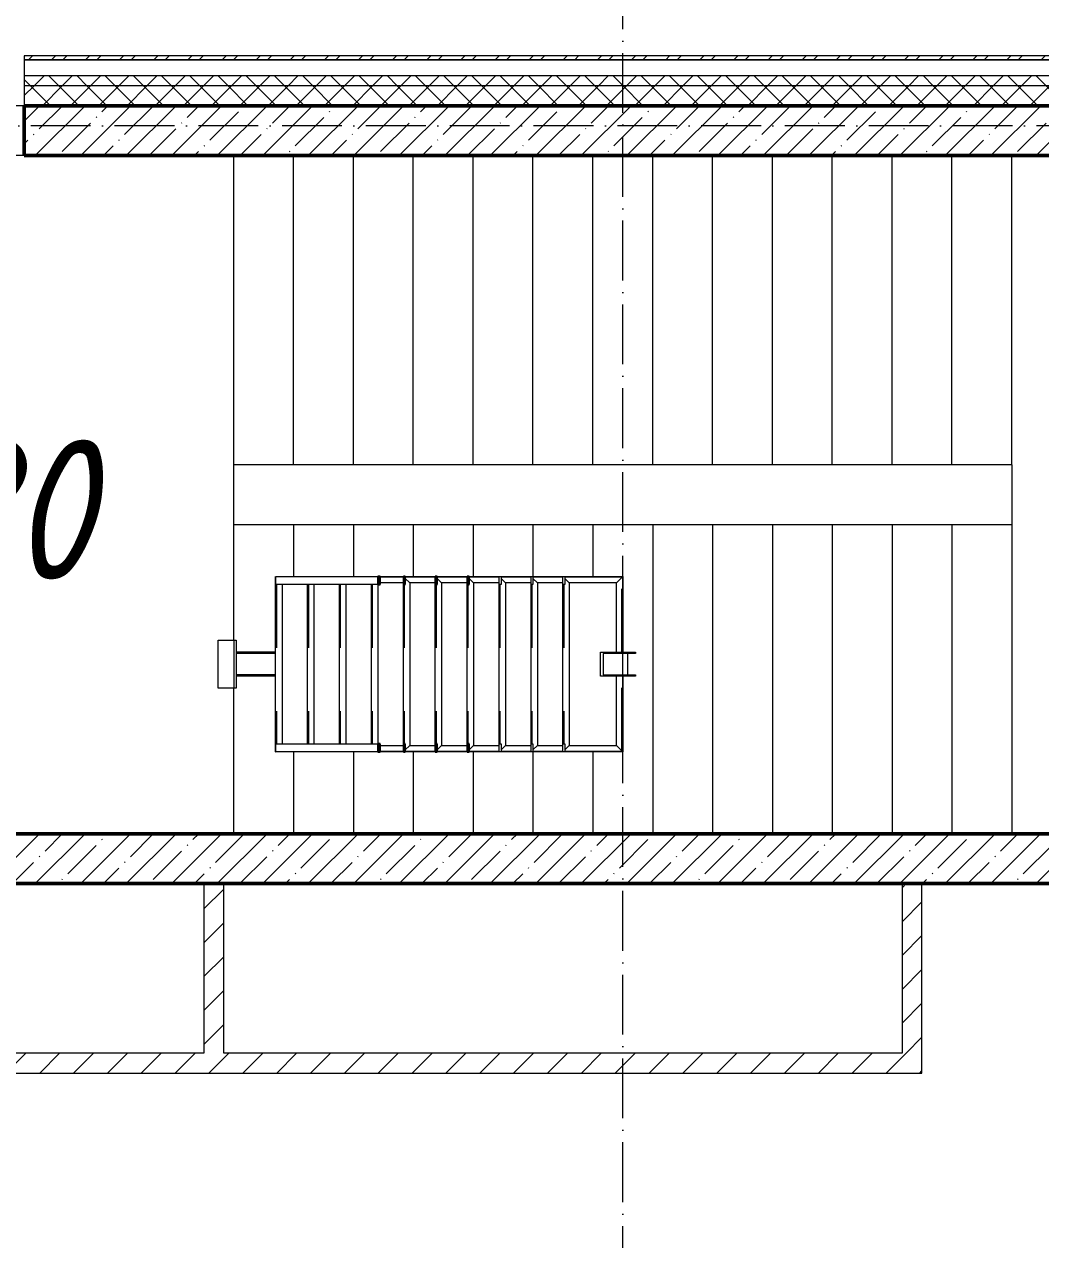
# Model space of a CAD drawing. Header units: millimetres. Extents: x -12989 to 629078, y -109036 to 555275.
# Drawn here: x 618010 to 623105, y -10520 to -4426 of the extents above; entities that cross this region are included whole.
import ezdxf

# ---------------------------------------------------------------- set-up
doc = ezdxf.new("R2010")
doc.units = ezdxf.units.MM
doc.linetypes.add('50_200_ШТРИХ_1Т_ш5_п1_п1_', pattern=[700, 500, -100, 0, -100])
doc.linetypes.add('Штрих', pattern=[635, 317.5, -317.5])
for name, color, linetype, lineweight in [('A-FLOR-____-OTLN', 7, 'Continuous', 9), ('A-GENM-____-HDLN', 7, 'Штрих', 9), ('A-GENM-____-MCUT', 7, 'Continuous', 25), ('A-GENM-____-OTLN', 7, 'Continuous', 9), ('A-WALL-____-MCUT', 7, 'Continuous', 13), ('A-WALL-____-MCUT-1', 7, 'Continuous', 9), ('A-WALL-____-MCUT-2', 7, 'Continuous', 50), ('A-WALL-____-OTLN', 7, 'Continuous', 9), ('A-WALL-____-PATT-1', 7, 'Continuous', 9), ('A-WALL-FNSH-MCUT-1', 7, 'Continuous', 9), ('S-GRID-____-OTLN-1', 7, '50_200_ШТРИХ_1Т_ш5_п1_п1_', 9), ('S-STRS-____-OTLN-1', 7, 'Continuous', 9), ('Марки помещений', 7, 'Continuous', 9)]:
    doc.layers.add(name, color=color, linetype=linetype, lineweight=lineweight)
doc.styles.add('ISOCPEUR_I_2', font='isocpeui.ttf', dxfattribs={"width": 0.85, "height": 2.3})
pattern_1 = [(45, (523510.01, -90515.61), (-70.71068, 70.71068), []), (135, (523510.01, -90515.61), (-70.71068, -70.71068), [])]
pattern_2 = [(45, (523510.01, -90515.61), (-84.85281, 84.85281), [])]
pattern_3 = [(45, (523510, -90515.61), (-114.04925, 114.04925), []), (45, (523624.06, -90515.61), (-114.04925, 114.04925), [201.612, -40.322, 3.353, -36.97])]

# ---------------------------------------------------------------- blocks, each defined once
blk = doc.blocks.new('ОМ_Труба_ГОСТ 8639-82 - ОМ_Труба_ГОСТ 8639-82-26350154-АР1_План отверстий 3 этажа в осях 1-64_Ю-ЯЯ')
at = {"layer": 'A-GENM-____-OTLN'}
for p, q in [((9439.1, 57971), (9439.1, 58091)), ((9439.1, 58091), (9614.1, 58091)), ((9614.1, 58085), (9451.2, 58085)), ((9451.2, 58085), (9451.2, 57977)), ((9574, 58085), (9574, 57977)), ((9614.1, 58091), (9614.1, 58085)), ((9614.1, 57971), (9439.1, 57971)), ((9451.2, 57977), (9614.1, 57977)), ((9614.1, 57977), (9614.1, 57971))]:
    blk.add_line(p, q, dxfattribs=at)
blk = doc.blocks.new('ОМ_Уголок_ГОСТ 8509-93 - ОМ_Уголок_ГОСТ 8509-93-26349651-АР1_План отверстий 3 этажа в осях 1-64_Ю-ЯЯ')
at = {"layer": 'A-GENM-____-HDLN'}
for p, q in [((4, -4), (380, -4)), ((500, -4), (876, -4))]:
    blk.add_line(p, q, dxfattribs=at)
at = {"layer": 'A-GENM-____-OTLN'}
for p, q in [((380, 0), (0, 0)), ((32, -32), (0, 0)), ((32, -32), (380, -32)), ((880, 0), (500, 0)), ((500, -32), (848, -32)), ((880, 0), (848, -32))]:
    blk.add_line(p, q, dxfattribs=at)
blk = doc.blocks.new('ОМ_Уголок_ГОСТ 8509-93 - ОМ_Уголок_ГОСТ 8509-93-V149-АР1_План отверстий 3 этажа в осях 1-64_Ю-ЯЯ')
at = {"layer": 'A-GENM-____-HDLN'}
blk.add_line((40, -4), (840, -4), dxfattribs=at)
at = {"layer": 'A-GENM-____-OTLN'}
for p, q in [((32, -32), (10, -10)), ((32, -32), (848, -32)), ((840, 0), (40, 0)), ((870, -10), (848, -32))]:
    blk.add_line(p, q, dxfattribs=at)
blk = doc.blocks.new('ОМ_Уголок_ГОСТ 8509-93 - ОМ_Уголок_ГОСТ 8509-93-19082047-АР1_План отверстий 3 этажа в осях 1-64_Ю-ЯЯ')
at = {"layer": 'A-GENM-____-HDLN'}
blk.add_line((10, -4), (296, -4), dxfattribs=at)
at = {"layer": 'A-GENM-____-OTLN'}
for p, q in [((300, 0), (10, 0)), ((32, -32), (10, -10)), ((32, -32), (268, -32)), ((300, 0), (268, -32))]:
    blk.add_line(p, q, dxfattribs=at)
blk = doc.blocks.new('ОМ_Уголок_ГОСТ 8509-93 - ОМ_Уголок_ГОСТ 8509-93-V150-АР1_План отверстий 3 этажа в осях 1-64_Ю-ЯЯ')
at = {"layer": 'A-GENM-____-HDLN'}
blk.add_line((4, -4), (290, -4), dxfattribs=at)
at = {"layer": 'A-GENM-____-OTLN'}
for p, q in [((290, 0), (0, 0)), ((32, -32), (0, 0)), ((32, -32), (268, -32)), ((290, -10), (268, -32))]:
    blk.add_line(p, q, dxfattribs=at)
blk = doc.blocks.new('ОМ_Уголок_ГОСТ 8509-93 - ОМ_Уголок_ГОСТ 8509-93-V151-АР1_План отверстий 3 этажа в осях 1-64_Ю-ЯЯ')
at = {"layer": 'A-GENM-____-HDLN'}
blk.add_line((10, -4), (160, -4), dxfattribs=at)
at = {"layer": 'A-GENM-____-OTLN'}
for p, q in [((160, 0), (10, 0)), ((32, -32), (10, -10)), ((32, -32), (160, -32))]:
    blk.add_line(p, q, dxfattribs=at)
blk = doc.blocks.new('ОМ_Уголок_ГОСТ 8509-93 - ОМ_Уголок_ГОСТ 8509-93-V152-АР1_План отверстий 3 этажа в осях 1-64_Ю-ЯЯ')
at = {"layer": 'A-GENM-____-HDLN'}
blk.add_line((140, -4), (290, -4), dxfattribs=at)
at = {"layer": 'A-GENM-____-OTLN'}
for p, q in [((290, 0), (140, 0)), ((140, -32), (268, -32)), ((290, -10), (268, -32))]:
    blk.add_line(p, q, dxfattribs=at)
blk = doc.blocks.new('ОМ_Уголок_ГОСТ 8509-93 - ОМ_Уголок_ГОСТ 8509-93-V153-АР1_План отверстий 3 этажа в осях 1-64_Ю-ЯЯ')
at = {"layer": 'A-GENM-____-HDLN'}
blk.add_line((40, -4), (840, -4), dxfattribs=at)
at = {"layer": 'A-GENM-____-OTLN'}
for p, q in [((840, 0), (40, 0)), ((40, -32), (840, -32))]:
    blk.add_line(p, q, dxfattribs=at)
blk = doc.blocks.new('ОМ_Уголок_ГОСТ 8509-93 - ОМ_Уголок_ГОСТ 8509-93-V154-АР1_План отверстий 3 этажа в осях 1-64_Ю-ЯЯ')
at = {"layer": 'A-GENM-____-HDLN'}
blk.add_line((44.3, -4), (160, -4), dxfattribs=at)
at = {"layer": 'A-GENM-____-OTLN'}
for p, q in [((160, 0), (44.3, 0)), ((44.3, -32), (160, -32))]:
    blk.add_line(p, q, dxfattribs=at)
blk = doc.blocks.new('ОМ_Уголок_ГОСТ 8509-93 - ОМ_Уголок_ГОСТ 8509-93-V155-АР1_План отверстий 3 этажа в осях 1-64_Ю-ЯЯ')
at = {"layer": 'A-GENM-____-HDLN'}
blk.add_line((140, -4), (255.7, -4), dxfattribs=at)
at = {"layer": 'A-GENM-____-OTLN'}
for p, q in [((255.7, 0), (140, 0)), ((140, -32), (255.7, -32))]:
    blk.add_line(p, q, dxfattribs=at)
blk = doc.blocks.new('ОМ_Уголок_ГОСТ 8509-93 - ОМ_Уголок_ГОСТ 8509-93-V156-АР1_План отверстий 3 этажа в осях 1-64_Ю-ЯЯ')
at = {"layer": 'A-GENM-____-HDLN'}
blk.add_line((40, -4), (840, -4), dxfattribs=at)
at = {"layer": 'A-GENM-____-OTLN'}
for p, q in [((880, 0), (0, 0)), ((1.3, -1.3), (0, 0)), ((40, -32), (840, -32)), ((880, 0), (878.7, -1.3))]:
    blk.add_line(p, q, dxfattribs=at)
blk = doc.blocks.new('ОМ_Труба_ГОСТ 8639-82 - ОМ_Труба_ГОСТ 8639-82-26527904-АР1_План отверстий 3 этажа в осях 1-64_Ю-ЯЯ')
at = {"layer": 'A-GENM-____-HDLN'}
for p, q in [((7810, 58085), (7611.5, 58085)), ((7810, 57977), (7611.5, 57977))]:
    blk.add_line(p, q, dxfattribs=at)
at = {"layer": 'A-GENM-____-OTLN'}
for p, q in [((7810, 58091), (7611.5, 58091)), ((7810, 57971), (7611.5, 57971))]:
    blk.add_line(p, q, dxfattribs=at)
blk = doc.blocks.new('ОМ_Уголок_ГОСТ 8510-86 - ОМ_Уголок_ГОСТ 8510-86-19082066-АР1_План отверстий 3 этажа в осях 1-64_Ю-ЯЯ')
at = {"layer": 'A-GENM-____-OTLN'}
for p, q in [((0, 0), (0, -90)), ((240, 0), (0, 0)), ((0, -10), (240, -10)), ((240, -90), (240, 0)), ((0, -90), (240, -90))]:
    blk.add_line(p, q, dxfattribs=at)
blk = doc.blocks.new('ОМ_Полоса_Трапеция прямоугольная_Прокат_ГОСТ 103-2006 - ОМ_Полоса_Трапеция прямоугольная_Прокат_ГОСТ 103-2006-19082130-АР1_План отверстий 3 этажа в осях 1-64_Ю-ЯЯ')
at = {"layer": 'A-GENM-____-OTLN'}
for p, q in [((9250, 58471), (9260, 58471)), ((9250, 58431), (9250, 58471)), ((9260, 58471), (9260, 58431)), ((9260, 58431), (9250, 58431))]:
    blk.add_line(p, q, dxfattribs=at)
blk = doc.blocks.new('ОМ_Полоса_Трапеция прямоугольная_Прокат_ГОСТ 103-2006 - ОМ_Полоса_Трапеция прямоугольная_Прокат_ГОСТ 103-2006-V157-АР1_План отверстий 3 этажа в осях 1-64_Ю-ЯЯ')
at = {"layer": 'A-GENM-____-MCUT'}
for p, q in [((8780, 58471), (8770, 58471)), ((8770, 58471), (8770, 58431)), ((8780, 58431), (8780, 58471)), ((8770, 58431), (8780, 58431))]:
    blk.add_line(p, q, dxfattribs=at)
blk = doc.blocks.new('ОМ_Полоса_Трапеция прямоугольная_Прокат_ГОСТ 103-2006 - ОМ_Полоса_Трапеция прямоугольная_Прокат_ГОСТ 103-2006-V158-АР1_План отверстий 3 этажа в осях 1-64_Ю-ЯЯ')
at = {"layer": 'A-GENM-____-MCUT'}
for p, q in [((8620, 58471), (8610, 58471)), ((8610, 58471), (8610, 58431)), ((8620, 58431), (8620, 58471)), ((8610, 58431), (8620, 58431))]:
    blk.add_line(p, q, dxfattribs=at)
blk = doc.blocks.new('ОМ_Полоса_Трапеция прямоугольная_Прокат_ГОСТ 103-2006 - ОМ_Полоса_Трапеция прямоугольная_Прокат_ГОСТ 103-2006-V159-АР1_План отверстий 3 этажа в осях 1-64_Ю-ЯЯ')
at = {"layer": 'A-GENM-____-MCUT'}
for p, q in [((8460, 58471), (8450, 58471)), ((8450, 58471), (8450, 58431)), ((8460, 58431), (8460, 58471)), ((8450, 58431), (8460, 58431))]:
    blk.add_line(p, q, dxfattribs=at)
blk = doc.blocks.new('ОМ_Полоса_Прокат_ГОСТ 103-2006 - ОМ_Полоса_Прокат_ГОСТ 103-2006-20723456-АР1_План отверстий 3 этажа в осях 1-64_Ю-ЯЯ')
at = {"layer": 'A-GENM-____-MCUT'}
for p, q in [((8334.3, 58471), (8322.8, 58471)), ((8322.8, 58471), (8322.8, 58431)), ((8334.3, 58431), (8334.3, 58471)), ((8322.8, 58431), (8334.3, 58431))]:
    blk.add_line(p, q, dxfattribs=at)
at = {"layer": 'A-GENM-____-OTLN'}
for p, q in [((7811.3, 58431), (7811.3, 58471)), ((7811.3, 58471), (8322.8, 58471)), ((8322.8, 58431), (7811.3, 58431))]:
    blk.add_line(p, q, dxfattribs=at)
blk = doc.blocks.new('ОМ_Полоса_Трапеция прямоугольная_Прокат_ГОСТ 103-2006 - ОМ_Полоса_Трапеция прямоугольная_Прокат_ГОСТ 103-2006-19082170-АР1_План отверстий 3 этажа в осях 1-64_Ю-ЯЯ')
at = {"layer": 'A-GENM-____-OTLN'}
for p, q in [((9250, 57631), (9260, 57631)), ((9250, 57591), (9250, 57631)), ((9260, 57591), (9250, 57591)), ((9260, 57631), (9260, 57591))]:
    blk.add_line(p, q, dxfattribs=at)
blk = doc.blocks.new('ОМ_Полоса_Трапеция прямоугольная_Прокат_ГОСТ 103-2006 - ОМ_Полоса_Трапеция прямоугольная_Прокат_ГОСТ 103-2006-V160-АР1_План отверстий 3 этажа в осях 1-64_Ю-ЯЯ')
at = {"layer": 'A-GENM-____-MCUT'}
for p, q in [((8780, 57631), (8770, 57631)), ((8770, 57631), (8770, 57591)), ((8770, 57591), (8780, 57591)), ((8780, 57591), (8780, 57631))]:
    blk.add_line(p, q, dxfattribs=at)
blk = doc.blocks.new('ОМ_Полоса_Трапеция прямоугольная_Прокат_ГОСТ 103-2006 - ОМ_Полоса_Трапеция прямоугольная_Прокат_ГОСТ 103-2006-V161-АР1_План отверстий 3 этажа в осях 1-64_Ю-ЯЯ')
at = {"layer": 'A-GENM-____-MCUT'}
for p, q in [((8620, 57631), (8610, 57631)), ((8610, 57631), (8610, 57591)), ((8610, 57591), (8620, 57591)), ((8620, 57591), (8620, 57631))]:
    blk.add_line(p, q, dxfattribs=at)
blk = doc.blocks.new('ОМ_Полоса_Трапеция прямоугольная_Прокат_ГОСТ 103-2006 - ОМ_Полоса_Трапеция прямоугольная_Прокат_ГОСТ 103-2006-V162-АР1_План отверстий 3 этажа в осях 1-64_Ю-ЯЯ')
at = {"layer": 'A-GENM-____-MCUT'}
for p, q in [((8460, 57631), (8450, 57631)), ((8450, 57631), (8450, 57591)), ((8450, 57591), (8460, 57591)), ((8460, 57591), (8460, 57631))]:
    blk.add_line(p, q, dxfattribs=at)
blk = doc.blocks.new('ОМ_Полоса_Прокат_ГОСТ 103-2006 - ОМ_Полоса_Прокат_ГОСТ 103-2006-20723498-АР1_План отверстий 3 этажа в осях 1-64_Ю-ЯЯ')
at = {"layer": 'A-GENM-____-MCUT'}
for p, q in [((8334.3, 57631), (8322.8, 57631)), ((8322.8, 57631), (8322.8, 57591)), ((8322.8, 57591), (8334.3, 57591)), ((8334.3, 57591), (8334.3, 57631))]:
    blk.add_line(p, q, dxfattribs=at)
at = {"layer": 'A-GENM-____-OTLN'}
for p, q in [((7811.3, 57591), (7811.3, 57631)), ((7811.3, 57631), (8322.8, 57631)), ((8322.8, 57591), (7811.3, 57591))]:
    blk.add_line(p, q, dxfattribs=at)
blk = doc.blocks.new('3эт')
at = {"layer": 'S-GRID-____-OTLN-1', "color": 251, "ltscale": 0.6, "true_color": 0x636466}
for p, q in [((381270.7, -37346.8), (381270.7, 4029.4)), ((387845.1, -1282.4), (279101.9, -1282.4)), ((279101.9, -4832.4), (387845.1, -4832.4))]:
    blk.add_line(p, q, dxfattribs=at)

msp = doc.modelspace()

# ---------------------------------------------------------------- hatches: boundary and pattern name
at = {"layer": 'A-WALL-____-PATT-1'}
h = msp.add_hatch(dxfattribs=at)
h.set_pattern_fill('FP_6', color=256, style=0, pattern_type=2)
h.set_pattern_definition([(45, (523510.01, -90515.61), (-85.53659, 85.53659), []), (45, (523567.03, -90515.61), (-85.53659, 85.53659), [])])
h.paths.add_polyline_path([(624990.0077, -4604.5723), (625010.0077, -4604.5723), (625010.0077, -4584.5723), (618010.0077, -4584.5723), (618010.0077, -4604.5723), (622473.9818, -4604.5723)], flags=0)
h.paths.add_polyline_path([(617010.0077, -4604.5723), (617010.0077, -4584.5723), (615260.0077, -4584.5723), (615260.0077, -4604.5723), (615404.1247, -4604.5723)], flags=0)
h = msp.add_hatch(dxfattribs=at)
h.set_pattern_fill('FP_4', color=256, style=0, pattern_type=2)
h.set_pattern_definition(pattern_1)
h.paths.add_polyline_path([(624990.0077, -4734.5723), (624990.0077, -4684.5723), (618010.0077, -4684.5723), (618010.0077, -4734.5723), (622473.9818, -4734.5723)], flags=0)
h.paths.add_polyline_path([(617010.0077, -4734.5723), (617010.0077, -4684.5723), (615260.0077, -4684.5723), (615260.0077, -4734.5723), (615404.1247, -4734.5723)], flags=0)
h.paths.add_polyline_path([(609335.0077, -4734.5723), (610460.0077, -4734.5723), (610460.0077, -4684.5723), (609335.0077, -4684.5723)], flags=0)
h.paths.add_polyline_path([(607535.0077, -4734.5723), (607535.0077, -4684.5723), (606410.0077, -4684.5723), (606410.0077, -4734.5723), (607450.5354, -4734.5723)], flags=0)
h.paths.add_polyline_path([(603915.6068, -4734.5723), (604610.0077, -4734.5723), (604610.0077, -4684.5723), (603560.0077, -4684.5723), (603560.0077, -4734.5723)], flags=0)
h.paths.add_polyline_path([(600560.0077, -4734.5723), (601760.0077, -4734.5723), (601760.0077, -4684.5723), (600560.0077, -4684.5723)], flags=0)
h.paths.add_polyline_path([(598760.0077, -4734.5723), (598760.0077, -4684.5723), (595210.0077, -4684.5723), (595210.0077, -4734.5723), (597729.4818, -4734.5723)], flags=0)
h.paths.add_polyline_path([(593410.0077, -4734.5723), (593410.0077, -4684.5723), (592210.0077, -4684.5723), (592210.0077, -4734.5723)], flags=0)
h.paths.add_polyline_path([(587410.0077, -4734.5723), (587410.0077, -4684.5723), (586160.0077, -4684.5723), (586160.0077, -4734.5723), (587124.6961, -4734.5723)], flags=0)
h.paths.add_polyline_path([(589210.0077, -4734.5723), (590410.0077, -4734.5723), (590410.0077, -4684.5723), (589210.0077, -4684.5723)], flags=0)
h.paths.add_polyline_path([(581360.0077, -4734.5723), (581360.0077, -4684.5723), (580160.0077, -4684.5723), (580160.0077, -4734.5723)], flags=0)
h.paths.add_polyline_path([(584360.0077, -4734.5723), (584360.0077, -4684.5723), (583160.0077, -4684.5723), (583160.0077, -4734.5723), (583589.7675, -4734.5723)], flags=0)
h.paths.add_polyline_path([(578360.0077, -4734.5723), (578360.0077, -4684.5723), (577160.0077, -4684.5723), (577160.0077, -4734.5723)], flags=0)
h.paths.add_polyline_path([(575360.0077, -4734.5723), (575360.0077, -4684.5723), (573560.0077, -4684.5723), (573560.0077, -4734.5723)], flags=0)
h = msp.add_hatch(dxfattribs=at)
h.set_pattern_fill('FP_4', color=256, style=0, pattern_type=2)
h.set_pattern_definition(pattern_1)
h.paths.add_polyline_path([(624910.0077, -4834.5723), (624990.0077, -4834.5723), (624990.0077, -4734.5723), (618010.0077, -4734.5723), (618010.0077, -4834.5723), (624860.0077, -4834.5723)], flags=0)
h.paths.add_polyline_path([(617010.0077, -4834.5723), (617010.0077, -4734.5723), (615260.0077, -4734.5723), (615260.0077, -4828.5723), (615335.0077, -4828.5723), (615335.0077, -4834.5723), (616510.0077, -4834.5723)], flags=0)
h.paths.add_polyline_path([(607460.0077, -4834.5723), (607460.0077, -4828.5723), (607535.0077, -4828.5723), (607535.0077, -4734.5723), (606410.0077, -4734.5723), (606410.0077, -4834.5723), (607450.5354, -4834.5723)], flags=0)
h.paths.add_polyline_path([(610101.7318, -4834.5723), (610385.0077, -4834.5723), (610385.0077, -4828.5723), (610460.0077, -4828.5723), (610460.0077, -4734.5723), (609335.0077, -4734.5723), (609335.0077, -4828.5723), (609410.0077, -4828.5723), (609410.0077, -4834.5723)], flags=0)
h.paths.add_polyline_path([(604535.0077, -4834.5723), (604535.0077, -4828.5723), (604610.0077, -4828.5723), (604610.0077, -4734.5723), (603560.0077, -4734.5723), (603560.0077, -4828.5723), (603635.0077, -4828.5723), (603635.0077, -4834.5723), (603915.6068, -4834.5723)], flags=0)
h.paths.add_polyline_path([(601685.0077, -4834.5723), (601685.0077, -4828.5723), (601760.0077, -4828.5723), (601760.0077, -4734.5723), (600560.0077, -4734.5723), (600560.0077, -4828.5723), (600635.0077, -4828.5723), (600635.0077, -4834.5723), (601510.0077, -4834.5723)], flags=0)
h.paths.add_polyline_path([(598760.0077, -4834.5723), (598760.0077, -4734.5723), (595210.0077, -4734.5723), (595210.0077, -4828.5723), (595285.0077, -4828.5723), (595285.0077, -4834.5723), (598260.0077, -4834.5723)], flags=0)
h.paths.add_polyline_path([(592710.0077, -4834.5723), (593335.0077, -4834.5723), (593335.0077, -4828.5723), (593410.0077, -4828.5723), (593410.0077, -4734.5723), (592210.0077, -4734.5723), (592210.0077, -4834.5723)], flags=0)
h.paths.add_polyline_path([(586760.0077, -4834.5723), (587335.0077, -4834.5723), (587335.0077, -4828.5723), (587410.0077, -4828.5723), (587410.0077, -4734.5723), (586160.0077, -4734.5723), (586160.0077, -4828.5723), (586235.0077, -4828.5723), (586235.0077, -4834.5723), (586260.0077, -4834.5723)], flags=0)
h.paths.add_polyline_path([(589285.0077, -4834.5723), (590335.0077, -4834.5723), (590335.0077, -4828.5723), (590410.0077, -4828.5723), (590410.0077, -4734.5723), (589210.0077, -4734.5723), (589210.0077, -4828.5723), (589285.0077, -4828.5723)], flags=0)
h.paths.add_polyline_path([(583589.7675, -4834.5723), (584285.0077, -4834.5723), (584285.0077, -4828.5723), (584360.0077, -4828.5723), (584360.0077, -4734.5723), (583160.0077, -4734.5723), (583160.0077, -4828.5723), (583235.0077, -4828.5723), (583235.0077, -4834.5723)], flags=0)
h.paths.add_polyline_path([(581285.0077, -4834.5723), (581285.0077, -4828.5723), (581360.0077, -4828.5723), (581360.0077, -4734.5723), (580160.0077, -4734.5723), (580160.0077, -4828.5723), (580235.0077, -4828.5723), (580235.0077, -4834.5723), (580760.0077, -4834.5723)], flags=0)
h.paths.add_polyline_path([(577235.0077, -4834.5723), (578285.0077, -4834.5723), (578285.0077, -4828.5723), (578360.0077, -4828.5723), (578360.0077, -4734.5723), (577160.0077, -4734.5723), (577160.0077, -4828.5723), (577235.0077, -4828.5723)], flags=0)
h.paths.add_polyline_path([(575285.0077, -4834.5723), (575285.0077, -4828.5723), (575360.0077, -4828.5723), (575360.0077, -4734.5723), (573560.0077, -4734.5723), (573560.0077, -4834.5723), (574510.0077, -4834.5723)], flags=0)
h = msp.add_hatch(dxfattribs=at)
h.set_pattern_fill('FP_12', color=256, style=0, pattern_type=2)
h.set_pattern_definition(pattern_3)
h.paths.add_polyline_path([(624760.0077, -5084.5723), (624760.0077, -4834.5723), (618010.0077, -4834.5723), (618010.0077, -5084.5723), (622473.9818, -5084.5723)], flags=0)
h = msp.add_hatch(dxfattribs=at)
h.set_pattern_fill('FP_12', color=256, style=0, pattern_type=2)
h.set_pattern_definition(pattern_3)
h.paths.add_polyline_path([(624260.0077, -8734.5723), (624260.0077, -8484.5723), (617260.0077, -8484.5723), (617260.0077, -8734.5723), (622473.9818, -8734.5723)], flags=0)
h = msp.add_hatch(dxfattribs=at)
h.set_pattern_fill('FP_7', color=256, style=0, pattern_type=2)
h.set_pattern_definition(pattern_2)
h.paths.add_polyline_path([(619010.0077, -9584.5723), (619010.0077, -8734.5723), (618910.0077, -8734.5723), (618910.0077, -9584.5723), (618939.0533, -9584.5723)], flags=0)
h = msp.add_hatch(dxfattribs=at)
h.set_pattern_fill('FP_7', color=256, style=0, pattern_type=2)
h.set_pattern_definition(pattern_2)
h.paths.add_polyline_path([(622410.0077, -9584.5723), (622510.0077, -9584.5723), (622510.0077, -8734.5723), (622410.0077, -8734.5723)], flags=0)
h = msp.add_hatch(dxfattribs=at)
h.set_pattern_fill('FP_7', color=256, style=0, pattern_type=2)
h.set_pattern_definition(pattern_2)
h.paths.add_polyline_path([(622510.0077, -9684.5723), (622510.0077, -9584.5723), (617460.0077, -9584.5723), (617460.0077, -9684.5723), (622473.9818, -9684.5723)], flags=0)

# ---------------------------------------------------------------- linework, layer by layer
at = {"layer": 'A-FLOR-____-OTLN'}
for p, q in [((619060.0077, -7514.5723), (619060.0077, -5084.5723)), ((619060.0077, -8484.5723), (619060.0077, -7754.5723))]:
    msp.add_line(p, q, dxfattribs=at)
at = {"layer": 'A-WALL-____-MCUT'}
for p, q in [((624990.0077, -4604.5723), (618010.0077, -4604.5723)), ((618010.0077, -4604.5723), (618010.0077, -4834.5723))]:
    msp.add_line(p, q, dxfattribs=at)
at = {"layer": 'A-WALL-____-MCUT-1'}
for p, q in [((624990.0077, -4684.5723), (618010.0077, -4684.5723)), ((624990.0077, -4734.5723), (618010.0077, -4734.5723))]:
    msp.add_line(p, q, dxfattribs=at)
at = {"layer": 'A-WALL-____-MCUT-2'}
for p, q in [((618010.0077, -4834.5723), (624760.0077, -4834.5723)), ((618010.0077, -4834.5723), (618010.0077, -5084.5723)), ((624760.0077, -5084.5723), (618010.0077, -5084.5723)), ((624260.0077, -8484.5723), (617260.0077, -8484.5723)), ((617260.0077, -8734.5723), (624260.0077, -8734.5723))]:
    msp.add_line(p, q, dxfattribs=at)
at = {"layer": 'A-WALL-____-OTLN'}
for p, q in [((618010.0077, -4834.5723), (617010.0077, -4834.5723)), ((618010.0077, -5084.5723), (617010.0077, -5084.5723))]:
    msp.add_line(p, q, dxfattribs=at)
at = {"layer": 'A-WALL-FNSH-MCUT-1'}
for p, q in [((625010.0077, -4584.5723), (618010.0077, -4584.5723)), ((618010.0077, -4584.5723), (618010.0077, -4604.5723)), ((618010.0077, -4604.5723), (624990.0077, -4604.5723)), ((618910.0077, -8734.5723), (618910.0077, -9584.5723)), ((619010.0077, -9584.5723), (619010.0077, -8734.5723)), ((622410.0077, -8734.5723), (622410.0077, -9584.5723)), ((622510.0077, -8734.5723), (622410.0077, -8734.5723)), ((622510.0077, -9684.5723), (622510.0077, -8734.5723)), ((618910.0077, -9584.5723), (616860.0077, -9584.5723)), ((622410.0077, -9584.5723), (619010.0077, -9584.5723)), ((615960.0077, -9684.5723), (622510.0077, -9684.5723))]:
    msp.add_line(p, q, dxfattribs=at)
at = {"layer": 'S-STRS-____-OTLN-1'}
for p, q in [((619060.0077, -6634.5723), (619060.0077, -5084.5723)), ((619360.0077, -6634.5723), (619360.0077, -5084.5723)), ((619360.0077, -6634.5723), (619360.0077, -5084.5723)), ((619660.0077, -6634.5723), (619660.0077, -5084.5723)), ((619660.0077, -6634.5723), (619660.0077, -5084.5723)), ((619960.0077, -6634.5723), (619960.0077, -5084.5723)), ((619960.0077, -6634.5723), (619960.0077, -5084.5723)), ((620260.0077, -6634.5723), (620260.0077, -5084.5723)), ((620260.0077, -6634.5723), (620260.0077, -5084.5723)), ((620560.0077, -6634.5723), (620560.0077, -5084.5723)), ((620560.0077, -6634.5723), (620560.0077, -5084.5723)), ((620860.0077, -6634.5723), (620860.0077, -5084.5723)), ((620860.0077, -6634.5723), (620860.0077, -5084.5723)), ((621160.0077, -6634.5723), (621160.0077, -5084.5723)), ((621160.0077, -6634.5723), (621160.0077, -5084.5723)), ((621460.0077, -6634.5723), (621460.0077, -5084.5723)), ((621460.0077, -6634.5723), (621460.0077, -5084.5723)), ((621760.0077, -6634.5723), (621760.0077, -5084.5723)), ((621760.0077, -6634.5723), (621760.0077, -5084.5723)), ((622060.0077, -6634.5723), (622060.0077, -5084.5723)), ((622060.0077, -6634.5723), (622060.0077, -5084.5723)), ((622360.0077, -6634.5723), (622360.0077, -5084.5723)), ((622360.0077, -6634.5723), (622360.0077, -5084.5723)), ((622660.0077, -6634.5723), (622660.0077, -5084.5723)), ((622660.0077, -6634.5723), (622660.0077, -5084.5723)), ((622960.0077, -6634.5723), (622960.0077, -5084.5723)), ((622960.0077, -6634.5723), (622960.0077, -5084.5723)), ((619360.0077, -6634.5723), (619060.0077, -6634.5723)), ((619660.0077, -6634.5723), (619360.0077, -6634.5723)), ((619960.0077, -6634.5723), (619660.0077, -6634.5723)), ((620260.0077, -6634.5723), (619960.0077, -6634.5723)), ((620560.0077, -6634.5723), (620260.0077, -6634.5723)), ((620860.0077, -6634.5723), (620560.0077, -6634.5723)), ((621160.0077, -6634.5723), (620860.0077, -6634.5723)), ((621460.0077, -6634.5723), (621160.0077, -6634.5723)), ((621760.0077, -6634.5723), (621460.0077, -6634.5723)), ((622060.0077, -6634.5723), (621760.0077, -6634.5723)), ((622360.0077, -6634.5723), (622060.0077, -6634.5723)), ((622660.0077, -6634.5723), (622360.0077, -6634.5723)), ((622960.0077, -6634.5723), (622660.0077, -6634.5723)), ((622960.0077, -6634.5723), (622960.0077, -6934.5723)), ((619060.0077, -6934.5723), (619360.0077, -6934.5723)), ((619360.0077, -6934.5723), (619660.0077, -6934.5723)), ((619360.0077, -6934.5723), (619360.0077, -7194.5723)), ((619360.0077, -6934.5723), (619360.0077, -7194.5723)), ((619660.0077, -6934.5723), (619960.0077, -6934.5723)), ((619660.0077, -6934.5723), (619660.0077, -7194.5723)), ((619660.0077, -6934.5723), (619660.0077, -7194.5723)), ((619960.0077, -6934.5723), (620260.0077, -6934.5723)), ((619960.0077, -6934.5723), (619960.0077, -7194.5723)), ((619960.0077, -6934.5723), (619960.0077, -7194.5723)), ((620260.0077, -6934.5723), (620560.0077, -6934.5723)), ((620260.0077, -6934.5723), (620260.0077, -7194.5723)), ((620260.0077, -6934.5723), (620260.0077, -7194.5723)), ((620560.0077, -6934.5723), (620860.0077, -6934.5723)), ((620560.0077, -6934.5723), (620560.0077, -7194.5723)), ((620560.0077, -6934.5723), (620560.0077, -7194.5723)), ((620860.0077, -6934.5723), (621160.0077, -6934.5723)), ((620860.0077, -6934.5723), (620860.0077, -7194.5723)), ((620860.0077, -6934.5723), (620860.0077, -7194.5723)), ((621160.0077, -6934.5723), (621460.0077, -6934.5723)), ((621160.0077, -6934.5723), (621160.0077, -8484.5723)), ((621160.0077, -6934.5723), (621160.0077, -8484.5723)), ((621460.0077, -6934.5723), (621760.0077, -6934.5723)), ((621460.0077, -6934.5723), (621460.0077, -8484.5723)), ((621460.0077, -6934.5723), (621460.0077, -8484.5723)), ((621760.0077, -6934.5723), (622060.0077, -6934.5723)), ((621760.0077, -6934.5723), (621760.0077, -8484.5723)), ((621760.0077, -6934.5723), (621760.0077, -8484.5723)), ((622060.0077, -6934.5723), (622360.0077, -6934.5723)), ((622060.0077, -6934.5723), (622060.0077, -8484.5723)), ((622060.0077, -6934.5723), (622060.0077, -8484.5723)), ((622360.0077, -6934.5723), (622660.0077, -6934.5723)), ((622360.0077, -6934.5723), (622360.0077, -8484.5723)), ((622360.0077, -6934.5723), (622360.0077, -8484.5723)), ((622660.0077, -6934.5723), (622960.0077, -6934.5723)), ((622660.0077, -6934.5723), (622660.0077, -8484.5723)), ((622660.0077, -6934.5723), (622660.0077, -8484.5723)), ((622960.0077, -6934.5723), (622960.0077, -8484.5723)), ((622960.0077, -6934.5723), (622960.0077, -8484.5723)), ((619360.0077, -8074.5723), (619360.0077, -8484.5723)), ((619360.0077, -8074.5723), (619360.0077, -8484.5723)), ((619660.0077, -8074.5723), (619660.0077, -8484.5723)), ((619660.0077, -8074.5723), (619660.0077, -8484.5723)), ((619960.0077, -8074.5723), (619960.0077, -8484.5723)), ((619960.0077, -8074.5723), (619960.0077, -8484.5723)), ((620260.0077, -8074.5723), (620260.0077, -8484.5723)), ((620260.0077, -8074.5723), (620260.0077, -8484.5723)), ((620560.0077, -8074.5723), (620560.0077, -8484.5723)), ((620560.0077, -8074.5723), (620560.0077, -8484.5723)), ((620860.0077, -8074.5723), (620860.0077, -8484.5723)), ((620860.0077, -8074.5723), (620860.0077, -8484.5723))]:
    msp.add_line(p, q, dxfattribs=at)

# ---------------------------------------------------------------- block references
msp.add_blockref('3эт', (239739.3002, -3652.1582))
at = {"layer": 'A-GENM-____-OTLN', "extrusion": (0, 0, -1)}
for name, p, rotation in [('ОМ_Уголок_ГОСТ 8509-93 - ОМ_Уголок_ГОСТ 8509-93-V156-АР1_План отверстий 3 этажа в осях 1-64_Ю-ЯЯ', (-619270.0077, -7194.5723), 269.9999999999989), ('ОМ_Уголок_ГОСТ 8509-93 - ОМ_Уголок_ГОСТ 8509-93-V153-АР1_План отверстий 3 этажа в осях 1-64_Ю-ЯЯ', (-619430.0077, -7194.5723), 269.9999999999989), ('ОМ_Уголок_ГОСТ 8509-93 - ОМ_Уголок_ГОСТ 8509-93-V153-АР1_План отверстий 3 этажа в осях 1-64_Ю-ЯЯ', (-619590.0077, -7194.5723), 269.9999999999989), ('ОМ_Уголок_ГОСТ 8509-93 - ОМ_Уголок_ГОСТ 8509-93-V153-АР1_План отверстий 3 этажа в осях 1-64_Ю-ЯЯ', (-619750.0077, -7194.5723), 269.9999999999989), ('ОМ_Уголок_ГОСТ 8509-93 - ОМ_Уголок_ГОСТ 8509-93-V149-АР1_План отверстий 3 этажа в осях 1-64_Ю-ЯЯ', (-619910.0077, -7194.5723), 269.9999999999989), ('ОМ_Уголок_ГОСТ 8509-93 - ОМ_Уголок_ГОСТ 8509-93-V149-АР1_План отверстий 3 этажа в осях 1-64_Ю-ЯЯ', (-620070.0077, -7194.5723), 269.9999999999989), ('ОМ_Уголок_ГОСТ 8509-93 - ОМ_Уголок_ГОСТ 8509-93-V149-АР1_План отверстий 3 этажа в осях 1-64_Ю-ЯЯ', (-620230.0077, -7194.5723), 269.9999999999989), ('ОМ_Уголок_ГОСТ 8509-93 - ОМ_Уголок_ГОСТ 8509-93-V149-АР1_План отверстий 3 этажа в осях 1-64_Ю-ЯЯ', (-620390.0077, -7194.5723), 269.9999999999989), ('ОМ_Уголок_ГОСТ 8509-93 - ОМ_Уголок_ГОСТ 8509-93-V149-АР1_План отверстий 3 этажа в осях 1-64_Ю-ЯЯ', (-620550.0077, -7194.5723), 269.9999999999989), ('ОМ_Уголок_ГОСТ 8509-93 - ОМ_Уголок_ГОСТ 8509-93-V149-АР1_План отверстий 3 этажа в осях 1-64_Ю-ЯЯ', (-620710.0077, -7194.5723), 269.9999999999989), ('ОМ_Уголок_ГОСТ 8509-93 - ОМ_Уголок_ГОСТ 8509-93-26349651-АР1_План отверстий 3 этажа в осях 1-64_Ю-ЯЯ', (-621010.0077, -8074.5723), 89.99999999999908), ('ОМ_Уголок_ГОСТ 8510-86 - ОМ_Уголок_ГОСТ 8510-86-19082066-АР1_План отверстий 3 этажа в осях 1-64_Ю-ЯЯ', (-619071.497, -7754.5723), 89.99999999999918), ('ОМ_Уголок_ГОСТ 8509-93 - ОМ_Уголок_ГОСТ 8509-93-V154-АР1_План отверстий 3 этажа в осях 1-64_Ю-ЯЯ', (-619750.0077, -8074.5723), 180), ('ОМ_Уголок_ГОСТ 8509-93 - ОМ_Уголок_ГОСТ 8509-93-V151-АР1_План отверстий 3 этажа в осях 1-64_Ю-ЯЯ', (-619910.0077, -8074.5723), 180), ('ОМ_Уголок_ГОСТ 8509-93 - ОМ_Уголок_ГОСТ 8509-93-V151-АР1_План отверстий 3 этажа в осях 1-64_Ю-ЯЯ', (-620070.0077, -8074.5723), 180), ('ОМ_Уголок_ГОСТ 8509-93 - ОМ_Уголок_ГОСТ 8509-93-V151-АР1_План отверстий 3 этажа в осях 1-64_Ю-ЯЯ', (-620230.0077, -8074.5723), 180), ('ОМ_Уголок_ГОСТ 8509-93 - ОМ_Уголок_ГОСТ 8509-93-V151-АР1_План отверстий 3 этажа в осях 1-64_Ю-ЯЯ', (-620390.0077, -8074.5723), 180), ('ОМ_Уголок_ГОСТ 8509-93 - ОМ_Уголок_ГОСТ 8509-93-V151-АР1_План отверстий 3 этажа в осях 1-64_Ю-ЯЯ', (-620550.0077, -8074.5723), 180), ('ОМ_Уголок_ГОСТ 8509-93 - ОМ_Уголок_ГОСТ 8509-93-19082047-АР1_План отверстий 3 этажа в осях 1-64_Ю-ЯЯ', (-620710.0077, -8074.5723), 180)]:
    msp.add_blockref(name, p, dxfattribs=dict(at, rotation=rotation))
at = {"layer": 'A-GENM-____-OTLN'}
for name, p in [('ОМ_Полоса_Прокат_ГОСТ 103-2006 - ОМ_Полоса_Прокат_ГОСТ 103-2006-20723456-АР1_План отверстий 3 этажа в осях 1-64_Ю-ЯЯ', (611460.0077, -65665.6143)), ('ОМ_Полоса_Трапеция прямоугольная_Прокат_ГОСТ 103-2006 - ОМ_Полоса_Трапеция прямоугольная_Прокат_ГОСТ 103-2006-V159-АР1_План отверстий 3 этажа в осях 1-64_Ю-ЯЯ', (611460.0077, -65665.6143)), ('ОМ_Полоса_Трапеция прямоугольная_Прокат_ГОСТ 103-2006 - ОМ_Полоса_Трапеция прямоугольная_Прокат_ГОСТ 103-2006-V158-АР1_План отверстий 3 этажа в осях 1-64_Ю-ЯЯ', (611460.0077, -65665.6143)), ('ОМ_Полоса_Трапеция прямоугольная_Прокат_ГОСТ 103-2006 - ОМ_Полоса_Трапеция прямоугольная_Прокат_ГОСТ 103-2006-V157-АР1_План отверстий 3 этажа в осях 1-64_Ю-ЯЯ', (611460.0077, -65665.6143)), ('ОМ_Полоса_Трапеция прямоугольная_Прокат_ГОСТ 103-2006 - ОМ_Полоса_Трапеция прямоугольная_Прокат_ГОСТ 103-2006-19082130-АР1_План отверстий 3 этажа в осях 1-64_Ю-ЯЯ', (611140.0077, -65665.6143)), ('ОМ_Полоса_Трапеция прямоугольная_Прокат_ГОСТ 103-2006 - ОМ_Полоса_Трапеция прямоугольная_Прокат_ГОСТ 103-2006-19082130-АР1_План отверстий 3 этажа в осях 1-64_Ю-ЯЯ', (611300.0077, -65665.6143)), ('ОМ_Полоса_Трапеция прямоугольная_Прокат_ГОСТ 103-2006 - ОМ_Полоса_Трапеция прямоугольная_Прокат_ГОСТ 103-2006-19082130-АР1_План отверстий 3 этажа в осях 1-64_Ю-ЯЯ', (611460.0077, -65665.6143)), ('ОМ_Труба_ГОСТ 8639-82 - ОМ_Труба_ГОСТ 8639-82-26527904-АР1_План отверстий 3 этажа в осях 1-64_Ю-ЯЯ', (611460.0077, -65665.6143)), ('ОМ_Труба_ГОСТ 8639-82 - ОМ_Труба_ГОСТ 8639-82-26350154-АР1_План отверстий 3 этажа в осях 1-64_Ю-ЯЯ', (611460.0077, -65665.6143)), ('ОМ_Полоса_Прокат_ГОСТ 103-2006 - ОМ_Полоса_Прокат_ГОСТ 103-2006-20723498-АР1_План отверстий 3 этажа в осях 1-64_Ю-ЯЯ', (611460.0077, -65665.6143)), ('ОМ_Полоса_Трапеция прямоугольная_Прокат_ГОСТ 103-2006 - ОМ_Полоса_Трапеция прямоугольная_Прокат_ГОСТ 103-2006-V162-АР1_План отверстий 3 этажа в осях 1-64_Ю-ЯЯ', (611460.0077, -65665.6143)), ('ОМ_Полоса_Трапеция прямоугольная_Прокат_ГОСТ 103-2006 - ОМ_Полоса_Трапеция прямоугольная_Прокат_ГОСТ 103-2006-V161-АР1_План отверстий 3 этажа в осях 1-64_Ю-ЯЯ', (611460.0077, -65665.6143)), ('ОМ_Полоса_Трапеция прямоугольная_Прокат_ГОСТ 103-2006 - ОМ_Полоса_Трапеция прямоугольная_Прокат_ГОСТ 103-2006-V160-АР1_План отверстий 3 этажа в осях 1-64_Ю-ЯЯ', (611460.0077, -65665.6143)), ('ОМ_Полоса_Трапеция прямоугольная_Прокат_ГОСТ 103-2006 - ОМ_Полоса_Трапеция прямоугольная_Прокат_ГОСТ 103-2006-19082170-АР1_План отверстий 3 этажа в осях 1-64_Ю-ЯЯ', (611140.0077, -65665.6143)), ('ОМ_Полоса_Трапеция прямоугольная_Прокат_ГОСТ 103-2006 - ОМ_Полоса_Трапеция прямоугольная_Прокат_ГОСТ 103-2006-19082170-АР1_План отверстий 3 этажа в осях 1-64_Ю-ЯЯ', (611300.0077, -65665.6143)), ('ОМ_Полоса_Трапеция прямоугольная_Прокат_ГОСТ 103-2006 - ОМ_Полоса_Трапеция прямоугольная_Прокат_ГОСТ 103-2006-19082170-АР1_План отверстий 3 этажа в осях 1-64_Ю-ЯЯ', (611460.0077, -65665.6143))]:
    msp.add_blockref(name, p, dxfattribs=at)
at = {"layer": 'A-GENM-____-OTLN', "extrusion": (0, 0, -1)}
for name, p in [('ОМ_Уголок_ГОСТ 8509-93 - ОМ_Уголок_ГОСТ 8509-93-V155-АР1_План отверстий 3 этажа в осях 1-64_Ю-ЯЯ', (-620050.0077, -7194.5723)), ('ОМ_Уголок_ГОСТ 8509-93 - ОМ_Уголок_ГОСТ 8509-93-V152-АР1_План отверстий 3 этажа в осях 1-64_Ю-ЯЯ', (-620210.0077, -7194.5723)), ('ОМ_Уголок_ГОСТ 8509-93 - ОМ_Уголок_ГОСТ 8509-93-V152-АР1_План отверстий 3 этажа в осях 1-64_Ю-ЯЯ', (-620370.0077, -7194.5723)), ('ОМ_Уголок_ГОСТ 8509-93 - ОМ_Уголок_ГОСТ 8509-93-V152-АР1_План отверстий 3 этажа в осях 1-64_Ю-ЯЯ', (-620530.0077, -7194.5723)), ('ОМ_Уголок_ГОСТ 8509-93 - ОМ_Уголок_ГОСТ 8509-93-V152-АР1_План отверстий 3 этажа в осях 1-64_Ю-ЯЯ', (-620690.0077, -7194.5723)), ('ОМ_Уголок_ГОСТ 8509-93 - ОМ_Уголок_ГОСТ 8509-93-V152-АР1_План отверстий 3 этажа в осях 1-64_Ю-ЯЯ', (-620850.0077, -7194.5723)), ('ОМ_Уголок_ГОСТ 8509-93 - ОМ_Уголок_ГОСТ 8509-93-V150-АР1_План отверстий 3 этажа в осях 1-64_Ю-ЯЯ', (-621010.0077, -7194.5723))]:
    msp.add_blockref(name, p, dxfattribs=at)

# ---------------------------------------------------------------- texts
at = {"layer": 'Марки помещений', "insert": (616533.15, -6508.8671), "char_height": 700, "width": 785.65375, "attachment_point": 1, "style": 'ISOCPEUR_I_2'}
msp.add_mtext('3.020', dxfattribs=at)

doc.saveas('drawing.dxf')
